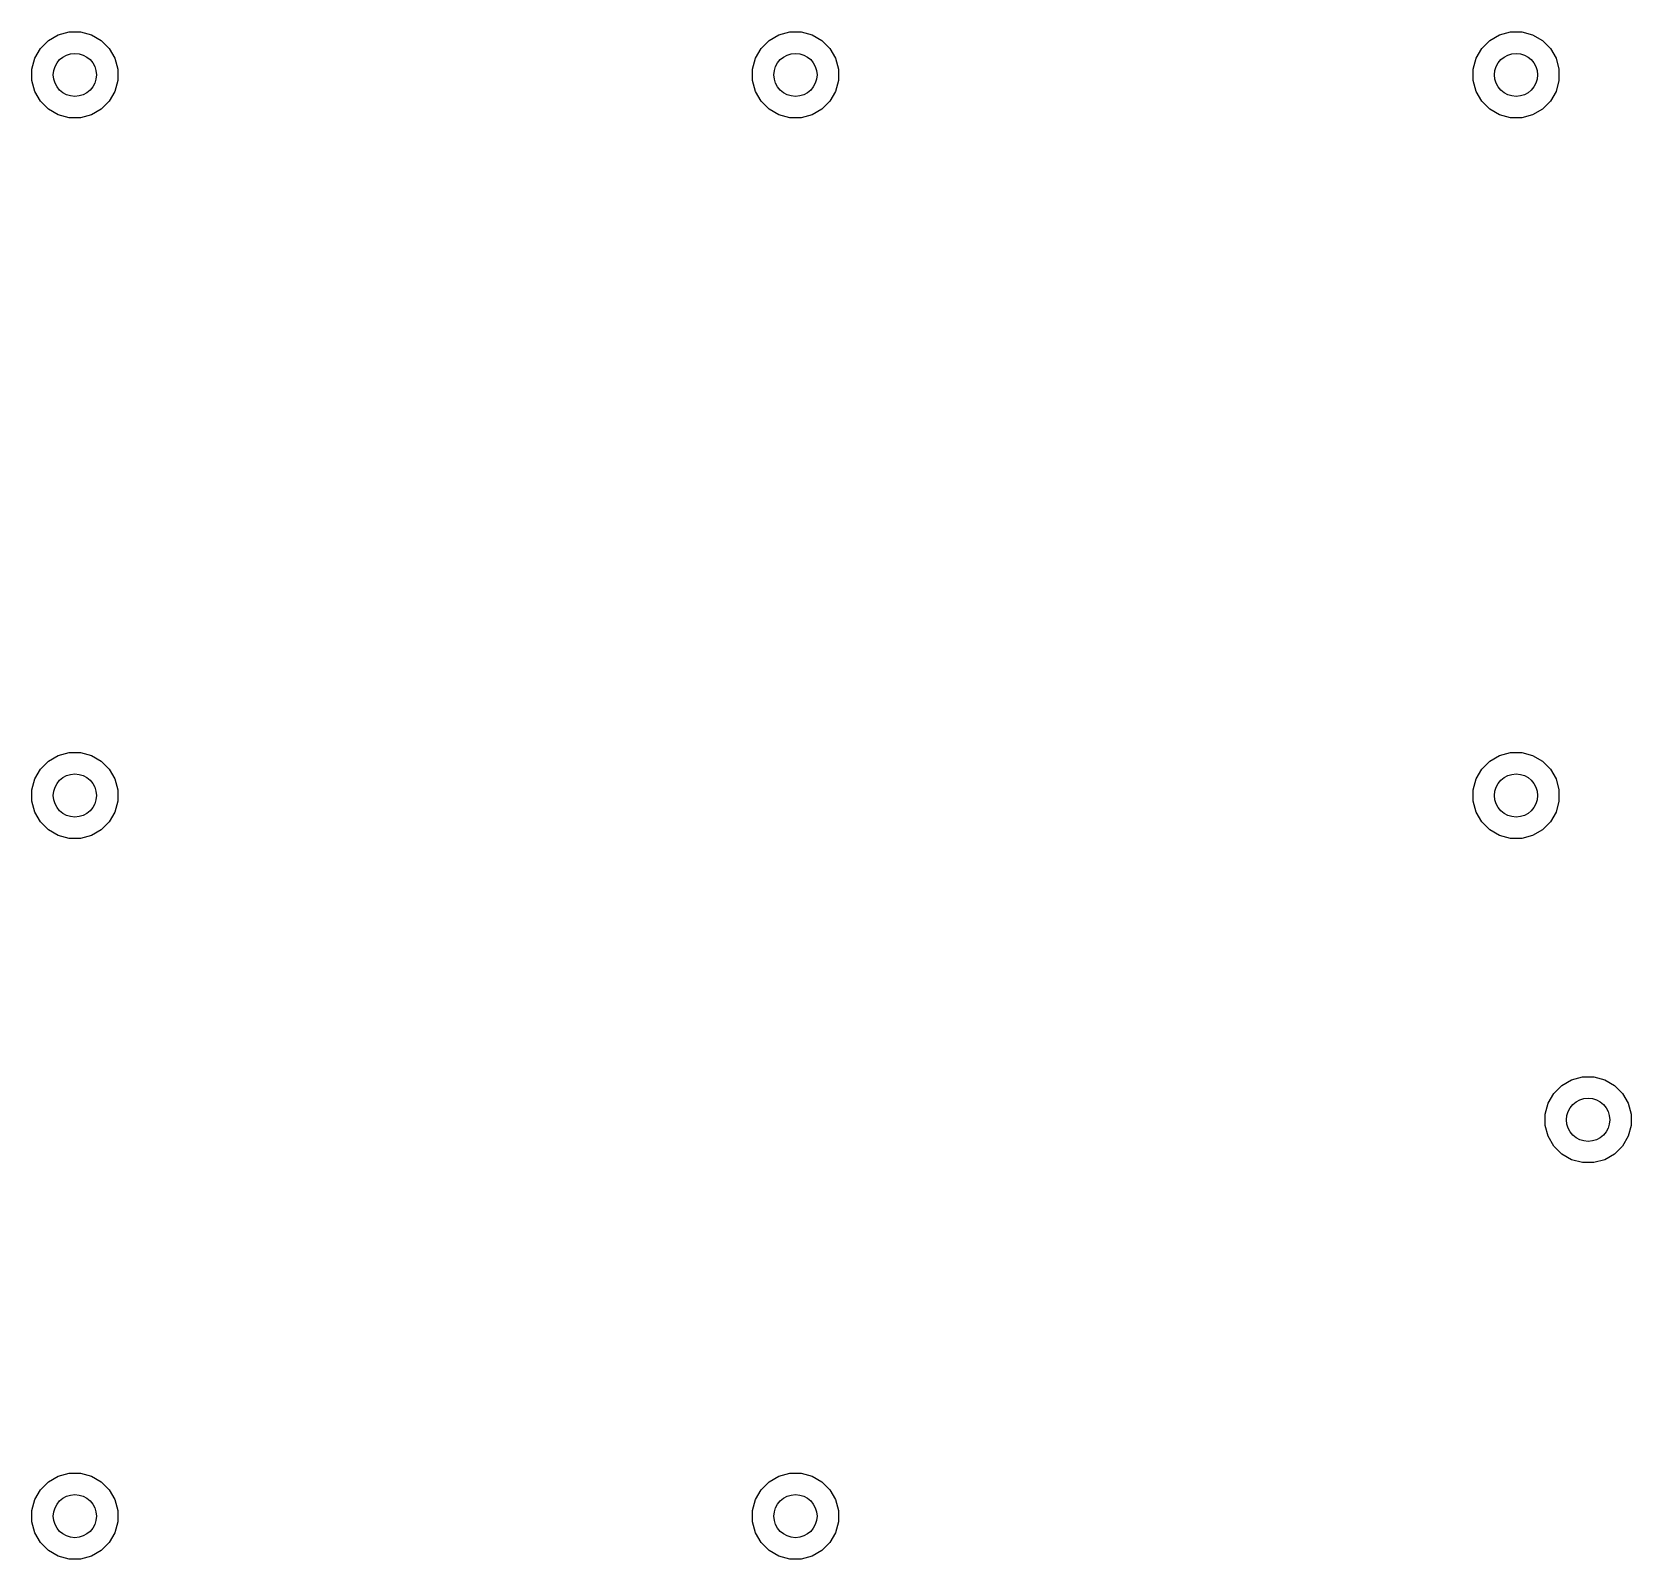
# Model space of a CAD drawing. Header units: inches. Extents: x 5.8 to 17.9, y -6.4 to -1.3.
# Drawn here: x 14.1236 to 14.5675, y -5.7502 to -5.3263 of the extents above; entities that cross this region are included whole.
import ezdxf

# ---------------------------------------------------------------- set-up
doc = ezdxf.new("R2010")
doc.units = ezdxf.units.IN
doc.header["$MEASUREMENT"] = 0
doc.layers.add('In2.Cu', color=33, linetype='CONTINUOUS', true_color=0xce7d2c)

msp = doc.modelspace()

# ---------------------------------------------------------------- linework, layer by layer
at = {"layer": 'In2.Cu', "linetype": 'CONTINUOUS'}
for p, q in [((14.12602, -5.33094), (14.12824, -5.32872)), ((14.12824, -5.32872), (14.13096, -5.32715)), ((14.13096, -5.32715), (14.13398, -5.32634)), ((14.13398, -5.32634), (14.13712, -5.32634)), ((14.13712, -5.32634), (14.14015, -5.32715)), ((14.14015, -5.32715), (14.14286, -5.32872)), ((14.14286, -5.32872), (14.14508, -5.33094)), ((14.32602, -5.33094), (14.32824, -5.32872)), ((14.32824, -5.32872), (14.33096, -5.32715)), ((14.33096, -5.32715), (14.33398, -5.32634)), ((14.33398, -5.32634), (14.33712, -5.32634)), ((14.33712, -5.32634), (14.34015, -5.32715)), ((14.34015, -5.32715), (14.34286, -5.32872)), ((14.34286, -5.32872), (14.34508, -5.33094)), ((14.52602, -5.33094), (14.52824, -5.32872)), ((14.52824, -5.32872), (14.53096, -5.32715)), ((14.53096, -5.32715), (14.53398, -5.32634)), ((14.53398, -5.32634), (14.53712, -5.32634)), ((14.53712, -5.32634), (14.54015, -5.32715)), ((14.54015, -5.32715), (14.54286, -5.32872)), ((14.54286, -5.32872), (14.54508, -5.33094)), ((14.12365, -5.33668), (14.12446, -5.33365)), ((14.12446, -5.33365), (14.12602, -5.33094)), ((14.14508, -5.33094), (14.14664, -5.33365)), ((14.14664, -5.33365), (14.14746, -5.33668)), ((14.32365, -5.33668), (14.32446, -5.33365)), ((14.32446, -5.33365), (14.32602, -5.33094)), ((14.34508, -5.33094), (14.34665, -5.33365)), ((14.34665, -5.33365), (14.34746, -5.33668)), ((14.52365, -5.33668), (14.52446, -5.33365)), ((14.52446, -5.33365), (14.52602, -5.33094)), ((14.54508, -5.33094), (14.54664, -5.33365)), ((14.54664, -5.33365), (14.54746, -5.33668)), ((14.12365, -5.33982), (14.12365, -5.33668)), ((14.14746, -5.33668), (14.14746, -5.33982)), ((14.32365, -5.33982), (14.32365, -5.33668)), ((14.34746, -5.33668), (14.34746, -5.33982)), ((14.52365, -5.33982), (14.52365, -5.33668)), ((14.54746, -5.33668), (14.54746, -5.33982)), ((14.12446, -5.34284), (14.12365, -5.33982)), ((14.12602, -5.34556), (14.12446, -5.34284)), ((14.14664, -5.34284), (14.14508, -5.34556)), ((14.14746, -5.33982), (14.14664, -5.34284)), ((14.32446, -5.34284), (14.32365, -5.33982)), ((14.32602, -5.34556), (14.32446, -5.34284)), ((14.34665, -5.34284), (14.34508, -5.34556)), ((14.34746, -5.33982), (14.34665, -5.34284)), ((14.52446, -5.34284), (14.52365, -5.33982)), ((14.52602, -5.34556), (14.52446, -5.34284)), ((14.54664, -5.34284), (14.54508, -5.34556)), ((14.54746, -5.33982), (14.54664, -5.34284)), ((14.12824, -5.34777), (14.12602, -5.34556)), ((14.13096, -5.34934), (14.12824, -5.34777)), ((14.14286, -5.34777), (14.14015, -5.34934)), ((14.14508, -5.34556), (14.14286, -5.34777)), ((14.32824, -5.34777), (14.32602, -5.34556)), ((14.33096, -5.34934), (14.32824, -5.34777)), ((14.34286, -5.34777), (14.34015, -5.34934)), ((14.34508, -5.34556), (14.34286, -5.34777)), ((14.52824, -5.34777), (14.52602, -5.34556)), ((14.53096, -5.34934), (14.52824, -5.34777)), ((14.54286, -5.34777), (14.54015, -5.34934)), ((14.54508, -5.34556), (14.54286, -5.34777)), ((14.13398, -5.35015), (14.13096, -5.34934)), ((14.13712, -5.35015), (14.13398, -5.35015)), ((14.14015, -5.34934), (14.13712, -5.35015)), ((14.33398, -5.35015), (14.33096, -5.34934)), ((14.33712, -5.35015), (14.33398, -5.35015)), ((14.34015, -5.34934), (14.33712, -5.35015)), ((14.53398, -5.35015), (14.53096, -5.34934)), ((14.53712, -5.35015), (14.53398, -5.35015)), ((14.54015, -5.34934), (14.53712, -5.35015)), ((14.12602, -5.53094), (14.12824, -5.52872)), ((14.12824, -5.52872), (14.13096, -5.52715)), ((14.13096, -5.52715), (14.13398, -5.52634)), ((14.13398, -5.52634), (14.13712, -5.52634)), ((14.13712, -5.52634), (14.14015, -5.52715)), ((14.14015, -5.52715), (14.14286, -5.52872)), ((14.14286, -5.52872), (14.14508, -5.53094)), ((14.52602, -5.53094), (14.52824, -5.52872)), ((14.52824, -5.52872), (14.53096, -5.52715)), ((14.53096, -5.52715), (14.53398, -5.52634)), ((14.53398, -5.52634), (14.53712, -5.52634)), ((14.53712, -5.52634), (14.54015, -5.52715)), ((14.54015, -5.52715), (14.54286, -5.52872)), ((14.54286, -5.52872), (14.54508, -5.53094)), ((14.12365, -5.53668), (14.12446, -5.53365)), ((14.12446, -5.53365), (14.12602, -5.53094)), ((14.14508, -5.53094), (14.14664, -5.53365)), ((14.14664, -5.53365), (14.14746, -5.53668)), ((14.52365, -5.53668), (14.52446, -5.53365)), ((14.52446, -5.53365), (14.52602, -5.53094)), ((14.54508, -5.53094), (14.54664, -5.53365)), ((14.54664, -5.53365), (14.54746, -5.53668)), ((14.12365, -5.53982), (14.12365, -5.53668)), ((14.14746, -5.53668), (14.14746, -5.53982)), ((14.52365, -5.53982), (14.52365, -5.53668)), ((14.54746, -5.53668), (14.54746, -5.53982)), ((14.12446, -5.54284), (14.12365, -5.53982)), ((14.12602, -5.54556), (14.12446, -5.54284)), ((14.14664, -5.54284), (14.14508, -5.54556)), ((14.14746, -5.53982), (14.14664, -5.54284)), ((14.52446, -5.54284), (14.52365, -5.53982)), ((14.52602, -5.54556), (14.52446, -5.54284)), ((14.54664, -5.54284), (14.54508, -5.54556)), ((14.54746, -5.53982), (14.54664, -5.54284)), ((14.12824, -5.54777), (14.12602, -5.54556)), ((14.14508, -5.54556), (14.14286, -5.54777)), ((14.52824, -5.54777), (14.52602, -5.54556)), ((14.54508, -5.54556), (14.54286, -5.54777)), ((14.13096, -5.54934), (14.12824, -5.54777)), ((14.13398, -5.55015), (14.13096, -5.54934)), ((14.13712, -5.55015), (14.13398, -5.55015)), ((14.14015, -5.54934), (14.13712, -5.55015)), ((14.14286, -5.54777), (14.14015, -5.54934)), ((14.53096, -5.54934), (14.52824, -5.54777)), ((14.53398, -5.55015), (14.53096, -5.54934)), ((14.53712, -5.55015), (14.53398, -5.55015)), ((14.54015, -5.54934), (14.53712, -5.55015)), ((14.54286, -5.54777), (14.54015, -5.54934)), ((14.54824, -5.61872), (14.55096, -5.61715)), ((14.55096, -5.61715), (14.55398, -5.61634)), ((14.55398, -5.61634), (14.55712, -5.61634)), ((14.55712, -5.61634), (14.56015, -5.61715)), ((14.56015, -5.61715), (14.56286, -5.61872)), ((14.54446, -5.62365), (14.54602, -5.62094)), ((14.54602, -5.62094), (14.54824, -5.61872)), ((14.56286, -5.61872), (14.56508, -5.62094)), ((14.56508, -5.62094), (14.56664, -5.62365)), ((14.54365, -5.62668), (14.54446, -5.62365)), ((14.54365, -5.62982), (14.54365, -5.62668)), ((14.56664, -5.62365), (14.56746, -5.62668)), ((14.56746, -5.62668), (14.56746, -5.62982)), ((14.54446, -5.63284), (14.54365, -5.62982)), ((14.56746, -5.62982), (14.56664, -5.63284)), ((14.54602, -5.63556), (14.54446, -5.63284)), ((14.54824, -5.63777), (14.54602, -5.63556)), ((14.56508, -5.63556), (14.56286, -5.63777)), ((14.56664, -5.63284), (14.56508, -5.63556)), ((14.55096, -5.63934), (14.54824, -5.63777)), ((14.55398, -5.64015), (14.55096, -5.63934)), ((14.55712, -5.64015), (14.55398, -5.64015)), ((14.56015, -5.63934), (14.55712, -5.64015)), ((14.56286, -5.63777), (14.56015, -5.63934)), ((14.12602, -5.73094), (14.12824, -5.72872)), ((14.12824, -5.72872), (14.13096, -5.72715)), ((14.13096, -5.72715), (14.13398, -5.72634)), ((14.13398, -5.72634), (14.13712, -5.72634)), ((14.13712, -5.72634), (14.14015, -5.72715)), ((14.14015, -5.72715), (14.14286, -5.72872)), ((14.14286, -5.72872), (14.14508, -5.73094)), ((14.32602, -5.73094), (14.32824, -5.72872)), ((14.32824, -5.72872), (14.33096, -5.72715)), ((14.33096, -5.72715), (14.33398, -5.72634)), ((14.33398, -5.72634), (14.33712, -5.72634)), ((14.33712, -5.72634), (14.34015, -5.72715)), ((14.34015, -5.72715), (14.34286, -5.72872)), ((14.34286, -5.72872), (14.34508, -5.73094)), ((14.12365, -5.73668), (14.12446, -5.73365)), ((14.12446, -5.73365), (14.12602, -5.73094)), ((14.14508, -5.73094), (14.14664, -5.73365)), ((14.14664, -5.73365), (14.14746, -5.73668)), ((14.32365, -5.73668), (14.32446, -5.73365)), ((14.32446, -5.73365), (14.32602, -5.73094)), ((14.34508, -5.73094), (14.34665, -5.73365)), ((14.34665, -5.73365), (14.34746, -5.73668)), ((14.12365, -5.73982), (14.12365, -5.73668)), ((14.14746, -5.73668), (14.14746, -5.73982)), ((14.32365, -5.73982), (14.32365, -5.73668)), ((14.34746, -5.73668), (14.34746, -5.73982)), ((14.12446, -5.74284), (14.12365, -5.73982)), ((14.12602, -5.74556), (14.12446, -5.74284)), ((14.14664, -5.74284), (14.14508, -5.74556)), ((14.14746, -5.73982), (14.14664, -5.74284)), ((14.32446, -5.74284), (14.32365, -5.73982)), ((14.32602, -5.74556), (14.32446, -5.74284)), ((14.34665, -5.74284), (14.34508, -5.74556)), ((14.34746, -5.73982), (14.34665, -5.74284)), ((14.12824, -5.74777), (14.12602, -5.74556)), ((14.14508, -5.74556), (14.14286, -5.74777)), ((14.32824, -5.74777), (14.32602, -5.74556)), ((14.34508, -5.74556), (14.34286, -5.74777)), ((14.13096, -5.74934), (14.12824, -5.74777)), ((14.13398, -5.75015), (14.13096, -5.74934)), ((14.13712, -5.75015), (14.13398, -5.75015)), ((14.14015, -5.74934), (14.13712, -5.75015)), ((14.14286, -5.74777), (14.14015, -5.74934)), ((14.33096, -5.74934), (14.32824, -5.74777)), ((14.33398, -5.75015), (14.33096, -5.74934)), ((14.33712, -5.75015), (14.33398, -5.75015)), ((14.34015, -5.74934), (14.33712, -5.75015)), ((14.34286, -5.74777), (14.34015, -5.74934))]:
    msp.add_line(p, q, dxfattribs=at)
at = {"layer": 'In2.Cu'}
for centre, radius in [((14.13555, -5.33825), 0.00598), ((14.33555, -5.33825), 0.00598), ((14.53555, -5.33825), 0.00598), ((14.13555, -5.53825), 0.00598), ((14.53555, -5.53825), 0.00598), ((14.55555, -5.62825), 0.006), ((14.13555, -5.73825), 0.00598), ((14.33555, -5.73825), 0.00598)]:
    msp.add_circle(centre, radius, dxfattribs=at)

doc.saveas('drawing.dxf')
